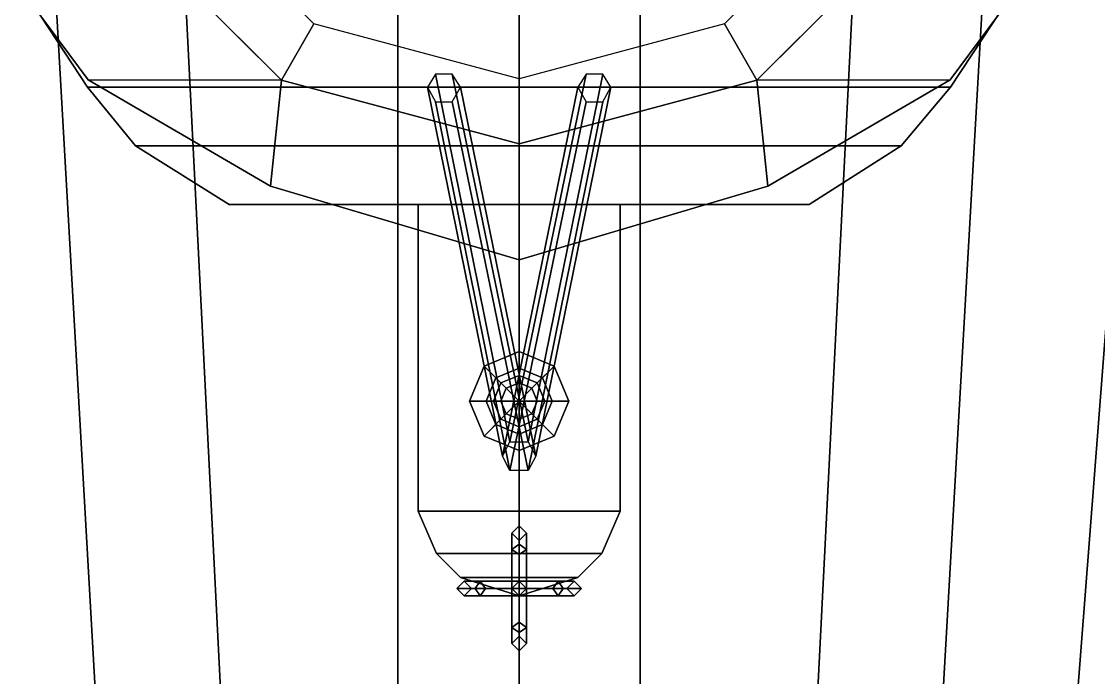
# Model space of a CAD drawing. Header units: millimetres. Extents: x -8 to 8, y -200 to 14.
# Drawn here: x -2.71 to 3.15, y -151.25 to -147.68 of the extents above; entities that cross this region are included whole.
import ezdxf

# ---------------------------------------------------------------- set-up
doc = ezdxf.new("R2010")
doc.units = ezdxf.units.MM
doc.layers.add('drawing', color=9, linetype='Continuous')
doc.layers.add('superstructure', color=3, linetype='Continuous')

msp = doc.modelspace()

# ---------------------------------------------------------------- linework, layer by layer
for points in [[(-4.18, -141.14, -43.5), (-3.83, -141.14, -43.78), (-2.65, -156.39, -43.59), (-3.33, -156.39, -42.93)], [(-3.83, -141.14, -43.78), (-2.89, -141.14, -44.27), (-2.02, -156.39, -44.07), (-2.65, -156.39, -43.59)], [(-2.89, -141.14, -44.27), (-2.14, -141.14, -44.53), (-1.37, -156.39, -44.39), (-2.02, -156.39, -44.07)], [(-2.14, -141.14, -44.53), (-0.66, -141.14, -44.66), (-0.66, -156.39, -44.59), (-1.37, -156.39, -44.39)], [(0, -156.39, -44.66), (-0.66, -156.39, -44.59), (-0.66, -141.14, -44.66), (0, -141.14, -44.66)], [(0, -141.14, -44.66), (0.66, -141.14, -44.66), (0.66, -156.39, -44.59), (0, -156.39, -44.66)], [(1.37, -156.39, -44.39), (0.66, -156.39, -44.59), (0.66, -141.14, -44.66), (2.14, -141.14, -44.53)], [(2.02, -156.39, -44.07), (1.37, -156.39, -44.39), (2.14, -141.14, -44.53), (2.89, -141.14, -44.27)], [(2.65, -156.39, -43.59), (2.02, -156.39, -44.07), (2.89, -141.14, -44.27), (3.83, -141.14, -43.78)], [(3.33, -156.39, -42.93), (2.65, -156.39, -43.59), (3.83, -141.14, -43.78), (4.18, -141.14, -43.5)]]:
    msp.add_3dface(points)
at = {"layer": 'drawing'}
msp.add_xline((0, -140.99, -61.87), (0, -1), dxfattribs=at)
at = {"layer": 'superstructure'}
for points in [[(3.25, -151.4, -29.56), (3.25, -141.14, -29.56), (-3.25, -141.14, -29.56), (-3.25, -151.4, -29.56)], [(-2.243, -147.055, -25.27), (-1.295, -148.003, -25.27), (-1.118, -147.6964, -23.5), (-1.9374, -146.8786, -23.5)], [(1.295, -148.003, -25.27), (2.243, -147.055, -25.27), (1.9364, -146.878, -23.5), (1.118, -147.6964, -23.5)], [(-2.243, -147.055, -29.56), (-1.295, -148.003, -29.56), (-1.295, -148.003, -25.27), (-2.243, -147.055, -25.27)], [(1.295, -148.003, -29.56), (2.243, -147.055, -29.56), (2.243, -147.055, -25.27), (1.295, -148.003, -25.27)], [(-2.81, -147.34, -23.5), (-2.35, -148.04, -23.5), (-2.35, -148.04, -21.32), (-2.81, -147.34, -21.32)], [(2.81, -147.34, -23.5), (2.35, -148.04, -23.5), (-2.35, -148.04, -23.5), (-2.81, -147.34, -23.5)], [(-2.35, -148.04, -21.32), (2.35, -148.04, -21.32), (2.81, -147.34, -21.32), (-2.81, -147.34, -21.32)], [(2.81, -147.34, -21.32), (2.35, -148.04, -21.32), (2.35, -148.04, -23.5), (2.81, -147.34, -23.5)], [(-2.71, -147.51, -27.24), (-2.3469, -148, -27.24), (-2.3469, -148, -27.14), (-2.71, -147.51, -27.14)], [(-2.71, -147.51, -27.14), (-2.3469, -148, -27.14), (-1.295, -148.003, -27.14), (-1.788, -147.51, -27.14)], [(2.3469, -148, -27.14), (2.71, -147.51, -27.14), (1.788, -147.51, -27.14), (1.295, -148.003, -27.14)], [(2.3469, -148, -27.24), (2.71, -147.51, -27.24), (2.71, -147.51, -27.14), (2.3469, -148, -27.14)], [(-1.295, -148.003, -25.27), (0, -148.35, -25.27), (0, -147.996, -23.5), (-1.118, -147.6964, -23.5)], [(0, -148.35, -25.27), (1.295, -148.003, -25.27), (1.118, -147.6964, -23.5), (0, -147.996, -23.5)], [(-0.455, -147.97, -24.5), (-0.5, -148.04, -24.63), (-0.09, -150.05, -23.5), (-0.05, -149.9721, -23.5)], [(-0.365, -147.97, -24.5), (-0.455, -147.97, -24.5), (-0.05, -149.9721, -23.5), (0.05, -149.9721, -23.5)], [(-0.32, -148.04, -24.63), (-0.365, -147.97, -24.5), (0.05, -149.9721, -23.5), (0.09, -150.05, -23.5)], [(0.365, -147.97, -24.5), (0.32, -148.04, -24.63), (-0.09, -150.05, -23.5), (-0.05, -149.9721, -23.5)], [(0.455, -147.97, -24.5), (0.365, -147.97, -24.5), (-0.05, -149.9721, -23.5), (0.05, -149.9721, -23.5)], [(0.5, -148.04, -24.63), (0.455, -147.97, -24.5), (0.05, -149.9721, -23.5), (0.09, -150.05, -23.5)], [(-2.3469, -148, -27.24), (-1.355, -148.58, -27.24), (-1.355, -148.58, -27.14), (-2.3469, -148, -27.14)], [(-2.3469, -148, -27.14), (-1.355, -148.58, -27.14), (-1.295, -148.003, -27.14)], [(-1.355, -148.58, -27.14), (0, -148.98, -27.14), (0, -148.35, -27.14), (-1.295, -148.003, -27.14)], [(-1.295, -148.003, -29.56), (0, -148.35, -29.56), (0, -148.35, -25.27), (-1.295, -148.003, -25.27)], [(0, -148.35, -29.56), (1.295, -148.003, -29.56), (1.295, -148.003, -25.27), (0, -148.35, -25.27)], [(0, -148.98, -27.14), (1.355, -148.58, -27.14), (1.295, -148.003, -27.14), (0, -148.35, -27.14)], [(1.355, -148.58, -27.14), (2.3469, -148, -27.14), (1.295, -148.003, -27.14)], [(1.355, -148.58, -27.24), (2.3469, -148, -27.24), (2.3469, -148, -27.14), (1.355, -148.58, -27.14)], [(-2.09, -148.36, -21.32), (2.08, -148.36, -21.32), (2.35, -148.04, -21.32), (-2.35, -148.04, -21.32)], [(2.35, -148.04, -23.5), (2.08, -148.36, -23.5), (-2.09, -148.36, -23.5), (-2.35, -148.04, -23.5)], [(-2.35, -148.04, -23.5), (-2.09, -148.36, -23.5), (-2.09, -148.36, -21.32), (-2.35, -148.04, -21.32)], [(-0.5, -148.04, -24.63), (-0.455, -148.12, -24.75), (-0.05, -150.1279, -23.5), (-0.09, -150.05, -23.5)], [(-0.365, -148.12, -24.75), (-0.32, -148.04, -24.63), (0.09, -150.05, -23.5), (0.05, -150.1279, -23.5)], [(0.32, -148.04, -24.63), (0.365, -148.12, -24.75), (-0.05, -150.1279, -23.5), (-0.09, -150.05, -23.5)], [(0.455, -148.12, -24.75), (0.5, -148.04, -24.63), (0.09, -150.05, -23.5), (0.05, -150.1279, -23.5)], [(2.35, -148.04, -21.32), (2.08, -148.36, -21.32), (2.08, -148.36, -23.5), (2.35, -148.04, -23.5)], [(-0.455, -148.12, -24.75), (-0.365, -148.12, -24.75), (0.05, -150.1279, -23.5), (-0.05, -150.1279, -23.5)], [(0.365, -148.12, -24.75), (0.455, -148.12, -24.75), (0.05, -150.1279, -23.5), (-0.05, -150.1279, -23.5)], [(2.08, -148.36, -23.5), (1.58, -148.68, -23.5), (-1.58, -148.68, -23.5), (-2.09, -148.36, -23.5)], [(-1.58, -148.68, -21.32), (1.58, -148.68, -21.32), (2.08, -148.36, -21.32), (-2.09, -148.36, -21.32)], [(-2.09, -148.36, -23.5), (-1.58, -148.68, -23.5), (-1.58, -148.68, -21.32), (-2.09, -148.36, -21.32)], [(2.08, -148.36, -21.32), (1.58, -148.68, -21.32), (1.58, -148.68, -23.5), (2.08, -148.36, -23.5)], [(-1.355, -148.58, -27.24), (0, -148.98, -27.24), (0, -148.98, -27.14), (-1.355, -148.58, -27.14)], [(0, -148.98, -27.24), (1.355, -148.58, -27.24), (1.355, -148.58, -27.14), (0, -148.98, -27.14)], [(-1.58, -148.68, -23.5), (-0.55, -148.68, -23.5), (-0.55, -148.68, -23.34), (-1.58, -148.68, -21.32)], [(-0.55, -148.68, -23.34), (0.55, -148.68, -23.34), (1.58, -148.68, -21.32), (-1.58, -148.68, -21.32)], [(-0.55, -150.35, -23.34), (0.55, -150.35, -23.34), (0.55, -148.68, -23.34), (-0.55, -148.68, -23.34)], [(0.55, -148.68, -23.5), (0.55, -150.35, -23.5), (-0.55, -150.35, -23.5), (-0.55, -148.68, -23.5)], [(-0.55, -148.68, -23.5), (-0.55, -150.35, -23.5), (-0.55, -150.35, -23.34), (-0.55, -148.68, -23.34)], [(0.55, -148.68, -23.34), (0.55, -150.35, -23.34), (0.55, -150.35, -23.5), (0.55, -148.68, -23.5)], [(0.55, -148.68, -23.5), (1.58, -148.68, -23.5), (1.58, -148.68, -21.32), (0.55, -148.68, -23.34)], [(0, -149.48, -22.3), (-0.1909, -149.5591, -22.3), (-0.099, -149.651, -22.18), (0, -149.61, -22.18)], [(0, -149.57, -22.4), (-0.1273, -149.6227, -22.4), (-0.1909, -149.5591, -22.3), (0, -149.48, -22.3)], [(0.1909, -149.5591, -22.3), (0, -149.48, -22.3), (0, -149.61, -22.18), (0.099, -149.651, -22.18)], [(0.1273, -149.6227, -22.4), (0, -149.57, -22.4), (0, -149.48, -22.3), (0.1909, -149.5591, -22.3)], [(-0.1909, -149.5591, -22.3), (-0.27, -149.75, -22.3), (-0.14, -149.75, -22.18), (-0.099, -149.651, -22.18)], [(-0.1273, -149.6227, -22.4), (-0.18, -149.75, -22.4), (-0.27, -149.75, -22.3), (-0.1909, -149.5591, -22.3)], [(0, -149.57, -23.34), (-0.1273, -149.6227, -23.34), (-0.1273, -149.6227, -22.4), (0, -149.57, -22.4)], [(0, -149.61, -22.18), (-0.099, -149.651, -22.18), (-0.099, -149.651, -22.05), (0, -149.61, -22.05)], [(0, -149.651, -21.951), (0, -149.61, -22.05), (-0.099, -149.651, -22.05), (-0.07, -149.68, -21.951)], [(0.1273, -149.6227, -23.34), (0, -149.57, -23.34), (0, -149.57, -22.4), (0.1273, -149.6227, -22.4)], [(0.099, -149.651, -22.18), (0, -149.61, -22.18), (0, -149.61, -22.05), (0.099, -149.651, -22.05)], [(0.07, -149.68, -21.951), (0.099, -149.651, -22.05), (0, -149.61, -22.05), (0, -149.651, -21.951)], [(0.27, -149.75, -22.3), (0.1909, -149.5591, -22.3), (0.099, -149.651, -22.18), (0.14, -149.75, -22.18)], [(0.18, -149.75, -22.4), (0.1273, -149.6227, -22.4), (0.1909, -149.5591, -22.3), (0.27, -149.75, -22.3)], [(-0.1273, -149.6227, -23.34), (-0.18, -149.75, -23.34), (-0.18, -149.75, -22.4), (-0.1273, -149.6227, -22.4)], [(-0.099, -149.651, -22.18), (-0.14, -149.75, -22.18), (-0.14, -149.75, -22.05), (-0.099, -149.651, -22.05)], [(-0.07, -149.68, -21.951), (-0.099, -149.651, -22.05), (-0.14, -149.75, -22.05), (-0.099, -149.75, -21.951)], [(0, -149.75, -21.91), (0, -149.651, -21.951), (-0.07, -149.68, -21.951), (0, -149.75, -21.91)], [(0, -149.75, -21.91), (0.07, -149.68, -21.951), (0, -149.651, -21.951), (0, -149.75, -21.91)], [(0.099, -149.75, -21.951), (0.14, -149.75, -22.05), (0.099, -149.651, -22.05), (0.07, -149.68, -21.951)], [(0.14, -149.75, -22.18), (0.099, -149.651, -22.18), (0.099, -149.651, -22.05), (0.14, -149.75, -22.05)], [(0.18, -149.75, -23.34), (0.1273, -149.6227, -23.34), (0.1273, -149.6227, -22.4), (0.18, -149.75, -22.4)], [(0, -149.75, -21.91), (-0.07, -149.68, -21.951), (-0.099, -149.75, -21.951), (0, -149.75, -21.91)], [(0, -149.75, -21.91), (0.099, -149.75, -21.951), (0.07, -149.68, -21.951), (0, -149.75, -21.91)], [(-0.27, -149.75, -22.3), (-0.1909, -149.9409, -22.3), (-0.099, -149.849, -22.18), (-0.14, -149.75, -22.18)], [(-0.18, -149.75, -22.4), (-0.1273, -149.8773, -22.4), (-0.1909, -149.9409, -22.3), (-0.27, -149.75, -22.3)], [(-0.18, -149.75, -23.34), (-0.1273, -149.8773, -23.34), (-0.1273, -149.8773, -22.4), (-0.18, -149.75, -22.4)], [(-0.14, -149.75, -22.18), (-0.099, -149.849, -22.18), (-0.099, -149.849, -22.05), (-0.14, -149.75, -22.05)], [(-0.099, -149.75, -21.951), (-0.14, -149.75, -22.05), (-0.099, -149.849, -22.05), (-0.07, -149.82, -21.951)], [(0, -149.75, -21.91), (-0.099, -149.75, -21.951), (-0.07, -149.82, -21.951), (0, -149.75, -21.91)], [(0, -149.75, -21.91), (-0.07, -149.82, -21.951), (0, -149.849, -21.951), (0, -149.75, -21.91)], [(0, -149.75, -21.91), (0, -149.849, -21.951), (0.07, -149.82, -21.951), (0, -149.75, -21.91)], [(0, -149.75, -21.91), (0.07, -149.82, -21.951), (0.099, -149.75, -21.951), (0, -149.75, -21.91)], [(0.07, -149.82, -21.951), (0.099, -149.849, -22.05), (0.14, -149.75, -22.05), (0.099, -149.75, -21.951)], [(0.099, -149.849, -22.18), (0.14, -149.75, -22.18), (0.14, -149.75, -22.05), (0.099, -149.849, -22.05)], [(0.1909, -149.9409, -22.3), (0.27, -149.75, -22.3), (0.14, -149.75, -22.18), (0.099, -149.849, -22.18)], [(0.1273, -149.8773, -22.4), (0.18, -149.75, -22.4), (0.27, -149.75, -22.3), (0.1909, -149.9409, -22.3)], [(0.1273, -149.8773, -23.34), (0.18, -149.75, -23.34), (0.18, -149.75, -22.4), (0.1273, -149.8773, -22.4)], [(-0.1909, -149.9409, -22.3), (0, -150.02, -22.3), (0, -149.89, -22.18), (-0.099, -149.849, -22.18)], [(-0.07, -149.82, -21.951), (-0.099, -149.849, -22.05), (0, -149.89, -22.05), (0, -149.849, -21.951)], [(-0.099, -149.849, -22.18), (0, -149.89, -22.18), (0, -149.89, -22.05), (-0.099, -149.849, -22.05)], [(0, -149.849, -21.951), (0, -149.89, -22.05), (0.099, -149.849, -22.05), (0.07, -149.82, -21.951)], [(0, -149.89, -22.18), (0.099, -149.849, -22.18), (0.099, -149.849, -22.05), (0, -149.89, -22.05)], [(0, -150.02, -22.3), (0.1909, -149.9409, -22.3), (0.099, -149.849, -22.18), (0, -149.89, -22.18)], [(-0.1273, -149.8773, -22.4), (0, -149.93, -22.4), (0, -150.02, -22.3), (-0.1909, -149.9409, -22.3)], [(-0.1273, -149.8773, -23.34), (0, -149.93, -23.34), (0, -149.93, -22.4), (-0.1273, -149.8773, -22.4)], [(0, -149.93, -22.4), (0.1273, -149.8773, -22.4), (0.1909, -149.9409, -22.3), (0, -150.02, -22.3)], [(0, -149.93, -23.34), (0.1273, -149.8773, -23.34), (0.1273, -149.8773, -22.4), (0, -149.93, -22.4)], [(0.55, -150.35, -23.5), (0.45, -150.58, -23.5), (-0.45, -150.58, -23.5), (-0.55, -150.35, -23.5)], [(-0.45, -150.58, -23.34), (0.45, -150.58, -23.34), (0.55, -150.35, -23.34), (-0.55, -150.35, -23.34)], [(-0.55, -150.35, -23.5), (-0.45, -150.58, -23.5), (-0.45, -150.58, -23.34), (-0.55, -150.35, -23.34)], [(0.55, -150.35, -23.34), (0.45, -150.58, -23.34), (0.45, -150.58, -23.5), (0.55, -150.35, -23.5)], [(0, -150.5296, -22.1004), (-0.04, -150.5579, -22.0721), (-0.04, -150.47, -21.86), (0, -150.43, -21.86)], [(0, -150.43, -21.86), (-0.04, -150.47, -21.86), (-0.04, -150.5579, -21.6479), (0, -150.5296, -21.6196)], [(0.04, -150.5579, -22.0721), (0, -150.5296, -22.1004), (0, -150.43, -21.86), (0.04, -150.47, -21.86)], [(0.04, -150.47, -21.86), (0, -150.43, -21.86), (0, -150.5296, -21.6196), (0.04, -150.5579, -21.6479)], [(-0.04, -150.5579, -22.0721), (0, -150.5862, -22.0438), (0, -150.51, -21.86), (-0.04, -150.47, -21.86)], [(-0.04, -150.47, -21.86), (0, -150.51, -21.86), (0, -150.5862, -21.6762), (-0.04, -150.5579, -21.6479)], [(0, -150.5862, -22.0438), (0.04, -150.5579, -22.0721), (0.04, -150.47, -21.86), (0, -150.51, -21.86)], [(0, -150.51, -21.86), (0.04, -150.47, -21.86), (0.04, -150.5579, -21.6479), (0, -150.5862, -21.6762)], [(0, -150.77, -22.2), (-0.04, -150.77, -22.16), (-0.04, -150.5579, -22.0721), (0, -150.5296, -22.1004)], [(0, -150.5296, -21.6196), (-0.04, -150.5579, -21.6479), (-0.04, -150.77, -21.56), (0, -150.77, -21.52)], [(0.04, -150.77, -22.16), (0, -150.77, -22.2), (0, -150.5296, -22.1004), (0.04, -150.5579, -22.0721)], [(0.04, -150.5579, -21.6479), (0, -150.5296, -21.6196), (0, -150.77, -21.52), (0.04, -150.77, -21.56)], [(0.32, -150.71, -23.5), (-0.32, -150.71, -23.5), (-0.45, -150.58, -23.5), (0.45, -150.58, -23.5)], [(-0.45, -150.58, -23.34), (-0.32, -150.71, -23.34), (0.32, -150.71, -23.34), (0.45, -150.58, -23.34)], [(-0.45, -150.58, -23.5), (-0.32, -150.71, -23.5), (-0.32, -150.71, -23.34), (-0.45, -150.58, -23.34)], [(-0.04, -150.77, -22.16), (0, -150.77, -22.12), (0, -150.5862, -22.0438), (-0.04, -150.5579, -22.0721)], [(-0.04, -150.5579, -21.6479), (0, -150.5862, -21.6762), (0, -150.77, -21.6), (-0.04, -150.77, -21.56)], [(0, -150.77, -22.12), (0.04, -150.77, -22.16), (0.04, -150.5579, -22.0721), (0, -150.5862, -22.0438)], [(0, -150.5862, -21.6762), (0.04, -150.5579, -21.6479), (0.04, -150.77, -21.56), (0, -150.77, -21.6)], [(0.45, -150.58, -23.34), (0.32, -150.71, -23.34), (0.32, -150.71, -23.5), (0.45, -150.58, -23.5)], [(-0.2121, -150.73, -22.0721), (-0.2404, -150.77, -22.1004), (-0.34, -150.77, -21.86), (-0.3, -150.73, -21.86)], [(-0.3, -150.73, -21.86), (-0.34, -150.77, -21.86), (-0.2404, -150.77, -21.6196), (-0.2121, -150.73, -21.6479)], [(-0.32, -150.71, -23.34), (0, -150.81, -23.34), (0.32, -150.71, -23.34), (-0.32, -150.71, -23.34)], [(-0.32, -150.71, -23.5), (0, -150.81, -23.5), (0, -150.81, -23.34), (-0.32, -150.71, -23.34)], [(0.32, -150.71, -23.5), (0, -150.81, -23.5), (-0.32, -150.71, -23.5)], [(-0.1838, -150.77, -22.0438), (-0.2121, -150.73, -22.0721), (-0.3, -150.73, -21.86), (-0.26, -150.77, -21.86)], [(-0.26, -150.77, -21.86), (-0.3, -150.73, -21.86), (-0.2121, -150.73, -21.6479), (-0.1838, -150.77, -21.6762)], [(0, -150.73, -22.16), (0, -150.77, -22.2), (-0.2404, -150.77, -22.1004), (-0.2121, -150.73, -22.0721)], [(-0.2121, -150.73, -21.6479), (-0.2404, -150.77, -21.6196), (0, -150.77, -21.52), (0, -150.73, -21.56)], [(0, -150.77, -22.12), (0, -150.73, -22.16), (-0.2121, -150.73, -22.0721), (-0.1838, -150.77, -22.0438)], [(-0.1838, -150.77, -21.6762), (-0.2121, -150.73, -21.6479), (0, -150.73, -21.56), (0, -150.77, -21.6)], [(0, -150.73, -23.34), (-0.04, -150.77, -23.34), (-0.04, -150.77, -22.18), (0, -150.73, -22.18)], [(0.32, -150.71, -23.34), (0, -150.81, -23.34), (0, -150.81, -23.5), (0.32, -150.71, -23.5)], [(0.04, -150.77, -23.34), (0, -150.73, -23.34), (0, -150.73, -22.18), (0.04, -150.77, -22.18)], [(0.1838, -150.77, -22.0438), (0.2121, -150.73, -22.0721), (0, -150.73, -22.16), (0, -150.77, -22.12)], [(0.2121, -150.73, -22.0721), (0.2404, -150.77, -22.1004), (0, -150.77, -22.2), (0, -150.73, -22.16)], [(0, -150.77, -21.6), (0, -150.73, -21.56), (0.2121, -150.73, -21.6479), (0.1838, -150.77, -21.6762)], [(0, -150.73, -21.56), (0, -150.77, -21.52), (0.2404, -150.77, -21.6196), (0.2121, -150.73, -21.6479)], [(0.26, -150.77, -21.86), (0.3, -150.73, -21.86), (0.2121, -150.73, -22.0721), (0.1838, -150.77, -22.0438)], [(0.1838, -150.77, -21.6762), (0.2121, -150.73, -21.6479), (0.3, -150.73, -21.86), (0.26, -150.77, -21.86)], [(0.3, -150.73, -21.86), (0.34, -150.77, -21.86), (0.2404, -150.77, -22.1004), (0.2121, -150.73, -22.0721)], [(0.2121, -150.73, -21.6479), (0.2404, -150.77, -21.6196), (0.34, -150.77, -21.86), (0.3, -150.73, -21.86)], [(-0.2404, -150.77, -22.1004), (-0.2121, -150.81, -22.0721), (-0.3, -150.81, -21.86), (-0.34, -150.77, -21.86)], [(-0.34, -150.77, -21.86), (-0.3, -150.81, -21.86), (-0.2121, -150.81, -21.6479), (-0.2404, -150.77, -21.6196)], [(-0.2121, -150.81, -22.0721), (-0.1838, -150.77, -22.0438), (-0.26, -150.77, -21.86), (-0.3, -150.81, -21.86)], [(-0.3, -150.81, -21.86), (-0.26, -150.77, -21.86), (-0.1838, -150.77, -21.6762), (-0.2121, -150.81, -21.6479)], [(0, -150.77, -22.2), (0, -150.81, -22.16), (-0.2121, -150.81, -22.0721), (-0.2404, -150.77, -22.1004)], [(-0.2404, -150.77, -21.6196), (-0.2121, -150.81, -21.6479), (0, -150.81, -21.56), (0, -150.77, -21.52)], [(0, -150.81, -22.16), (0, -150.77, -22.12), (-0.1838, -150.77, -22.0438), (-0.2121, -150.81, -22.0721)], [(-0.2121, -150.81, -21.6479), (-0.1838, -150.77, -21.6762), (0, -150.77, -21.6), (0, -150.81, -21.56)], [(-0.04, -150.77, -23.34), (0, -150.81, -23.34), (0, -150.81, -22.18), (-0.04, -150.77, -22.18)], [(-0.04, -150.9821, -22.0721), (0, -150.9538, -22.0438), (0, -150.77, -22.12), (-0.04, -150.77, -22.16)], [(0, -151.0104, -22.1004), (-0.04, -150.9821, -22.0721), (-0.04, -150.77, -22.16), (0, -150.77, -22.2)], [(-0.04, -150.77, -21.56), (0, -150.77, -21.6), (0, -150.9538, -21.6762), (-0.04, -150.9821, -21.6479)], [(0, -150.77, -21.52), (-0.04, -150.77, -21.56), (-0.04, -150.9821, -21.6479), (0, -151.0104, -21.6196)], [(0, -150.81, -23.34), (0.04, -150.77, -23.34), (0.04, -150.77, -22.18), (0, -150.81, -22.18)], [(0.2121, -150.81, -22.0721), (0.1838, -150.77, -22.0438), (0, -150.77, -22.12), (0, -150.81, -22.16)], [(0.2404, -150.77, -22.1004), (0.2121, -150.81, -22.0721), (0, -150.81, -22.16), (0, -150.77, -22.2)], [(0, -150.81, -21.56), (0, -150.77, -21.6), (0.1838, -150.77, -21.6762), (0.2121, -150.81, -21.6479)], [(0, -150.77, -21.52), (0, -150.81, -21.56), (0.2121, -150.81, -21.6479), (0.2404, -150.77, -21.6196)], [(0, -150.9538, -22.0438), (0.04, -150.9821, -22.0721), (0.04, -150.77, -22.16), (0, -150.77, -22.12)], [(0.04, -150.9821, -22.0721), (0, -151.0104, -22.1004), (0, -150.77, -22.2), (0.04, -150.77, -22.16)], [(0, -150.77, -21.6), (0.04, -150.77, -21.56), (0.04, -150.9821, -21.6479), (0, -150.9538, -21.6762)], [(0.04, -150.77, -21.56), (0, -150.77, -21.52), (0, -151.0104, -21.6196), (0.04, -150.9821, -21.6479)], [(0.3, -150.81, -21.86), (0.26, -150.77, -21.86), (0.1838, -150.77, -22.0438), (0.2121, -150.81, -22.0721)], [(0.2121, -150.81, -21.6479), (0.1838, -150.77, -21.6762), (0.26, -150.77, -21.86), (0.3, -150.81, -21.86)], [(0.34, -150.77, -21.86), (0.3, -150.81, -21.86), (0.2121, -150.81, -22.0721), (0.2404, -150.77, -22.1004)], [(0.2404, -150.77, -21.6196), (0.2121, -150.81, -21.6479), (0.3, -150.81, -21.86), (0.34, -150.77, -21.86)], [(-0.04, -151.07, -21.86), (0, -151.03, -21.86), (0, -150.9538, -22.0438), (-0.04, -150.9821, -22.0721)], [(-0.04, -150.9821, -21.6479), (0, -150.9538, -21.6762), (0, -151.03, -21.86), (-0.04, -151.07, -21.86)], [(0, -151.03, -21.86), (0.04, -151.07, -21.86), (0.04, -150.9821, -22.0721), (0, -150.9538, -22.0438)], [(0, -150.9538, -21.6762), (0.04, -150.9821, -21.6479), (0.04, -151.07, -21.86), (0, -151.03, -21.86)], [(0, -151.11, -21.86), (-0.04, -151.07, -21.86), (-0.04, -150.9821, -22.0721), (0, -151.0104, -22.1004)], [(0, -151.0104, -21.6196), (-0.04, -150.9821, -21.6479), (-0.04, -151.07, -21.86), (0, -151.11, -21.86)], [(0.04, -151.07, -21.86), (0, -151.11, -21.86), (0, -151.0104, -22.1004), (0.04, -150.9821, -22.0721)], [(0.04, -150.9821, -21.6479), (0, -151.0104, -21.6196), (0, -151.11, -21.86), (0.04, -151.07, -21.86)]]:
    msp.add_3dface(points, dxfattribs=at)

doc.saveas('drawing.dxf')
